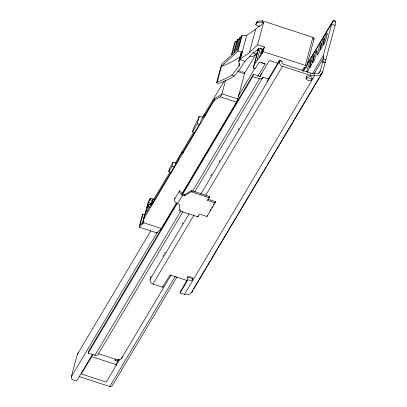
<?xml version="1.0" encoding="UTF-8"?>
<svg xmlns="http://www.w3.org/2000/svg" width="407" height="407" viewBox="0 0 407 407"><rect width="100%" height="100%" fill="white"/><g stroke="black" fill="none" stroke-linecap="round" stroke-linejoin="round"><path stroke-width="0.61" d="M318.717 73.601L320.34 70.869L322.817 61.477A7.138 0.773 -71.9 0 1 323.438 58.74L323.753 57.56L323.234 55.688L331.715 24.257A7.138 0.773 -71.9 0 0 332.092 22.746A8.837 1.018 -45.8 0 1 333.287 21.774A7.138 0.773 -71.9 0 0 333.297 20.548L307.193 63.975M320.172 76.028L322.771 71.663L325.244 62.271A7.138 0.773 -71.9 0 1 325.865 59.529L335.088 25.356A7.138 0.773 -71.9 0 0 335.724 21.342L333.145 20.35M92.547 354.212L76.633 380.962L72.99 379.772A2.427 2.172 30.7 0 1 71.271 376.913L77.371 354.293L150.793 230.861M183.002 211.62L98.489 353.703A2.997 2.681 30.7 0 1 94.989 355.26L88.243 353.057L88.848 350.824L176.938 202.732M139.504 225.768L142.44 214.901L142.954 214.031L144.709 214.606L145.355 213.512M142.954 214.031L139.932 225.234L143.905 221.352M142.323 223.448L144.709 214.606M176.618 202.93L161.391 228.525L156.899 232.921L139.362 227.192L143.834 222.822L143.625 219.129L148.372 201.592L150.437 198.117L154.212 199.354M150.605 204.752L148.982 204.228L148.296 206.771L146.317 210.098L145.111 214.56L152.62 201.943L152.096 203.876L178.561 159.386L179.075 157.473L182.346 151.984L183.425 152.335M150.437 198.117L150.01 199.7L148.387 202.432L147.003 207.555L148.982 204.228M118.371 359.569L117.425 361.162L114.993 360.368L115.161 359.747M117.425 361.162L118.223 359.483M170.93 172.354L168.773 171.647L169.805 167.821L173.082 162.312L176.317 163.37M168.773 171.647L172.049 166.137L173.082 162.312M122.181 356.476L121.886 357.56A3.999 3.577 30.7 0 1 117.17 359.803L98.489 353.703M182.346 151.984L181.827 153.897L200.646 122.258L201.165 120.345L204.431 114.85L205.51 115.201M192.582 290.522A6.853 6.136 30.7 0 1 184.503 294.368L180.184 292.959L187.5 280.667L169.963 274.934L162.652 287.23L152.94 284.061A3.999 3.577 30.7 0 1 150.102 279.344L150.921 276.317M194.597 132.565L192.44 131.863C193.885 126.297 197.263 121.556 199.277 116.234L203.057 117.465M215.079 202.854L207.662 200.427L207.982 199.247L215.4 201.668L215.079 202.854L206.954 216.514L199.537 214.087L197.909 216.819L179.838 210.918L179.228 204.355L177.477 203.78A3.999 3.577 30.7 0 1 174.639 199.069L174.959 197.873M192.44 131.863L197.242 123.789L199.277 116.234M204.431 114.85L203.917 116.763L214.672 98.677L221.84 94.215A2.569 0.28 -71.9 0 0 221.952 93.808L225.631 80.179M179.838 210.918L180.153 209.737M174.639 199.069L179.675 190.598A3.999 3.577 30.7 0 0 182.514 195.314L184.269 195.884L184.585 194.704L191.529 190.608L209.605 196.515L207.662 200.427M216.621 82.58L217.211 82.036A162.897 70.386 15.1 0 0 231.888 75.041A195.853 147.293 5.6 0 0 238.934 65.873A4.248 3.195 5.6 0 0 239.204 65.395C239.55 63.166 237.581 60.775 240.349 58.984L249.364 52.671L257.621 44.801L264.423 47.024L263.12 49.206L261.65 48.728A2.854 1.236 15.1 0 0 258.455 48.764L250.956 55.011L244.917 61.472A199.328 149.903 5.6 0 1 238.599 70.625A198.962 149.623 5.6 0 1 234.32 76.012A165.573 71.54 15.1 0 1 218.294 83.557L216.621 82.58L221.54 64.342L230.749 55.866A1.435 0.341 -68.2 0 0 231.614 54.136L234.854 42.089L235.505 41.489L237.205 41.748M217.211 82.036L221.433 66.377L237.876 51.246L242.16 35.368L246.632 35.526L255.693 29.212L259.035 26.028M162.652 287.23L162.953 286.111M143.625 219.129L214.179 100.524L214.672 98.677M184.269 195.884L191.214 191.789L191.529 190.608M235.505 41.489L231.848 55.047L233.603 53.434L237.261 39.876L237.897 39.291L239.087 39.469M237.897 39.291L234.239 52.849L235.582 51.613L239.24 38.055L240.288 37.088L241.478 37.271M240.288 37.088L236.63 50.646L237.968 49.415L241.631 35.857L242.16 35.368M238.848 61.371L241.163 52.788L242.394 51.404L237.876 51.246M239.016 61.06L241.285 52.64M246.632 35.526L240.303 58.984L242.394 51.404M197.909 216.819L198.229 215.639M238.934 65.873L239.565 63.538M239.204 65.395L239.53 64.189M180.184 292.959L180.789 290.725L187.149 280.031M187.098 278.159L187.398 277.04M255.8 24.598L257.097 22.416L262.118 22.095L263.614 22.583L259.539 26.475L256.603 25.514L255.8 24.598L256.135 23.357L257.433 21.169L262.454 20.854L312.891 37.332L314.163 38.431L306.598 66.478L305.703 67.979L304.044 67.44L302.121 70.67M257.097 22.416L257.433 21.169M249.364 52.671L255.693 29.212M182.122 193.676L236.543 102.188A2.569 0.28 -71.9 0 0 237.734 98.962L244.541 73.738A2.569 0.28 -71.9 0 0 244.561 72.482M206.954 216.514L207.27 215.334M259.539 26.475L259.758 25.646M192.491 279.924A2.854 1.231 15.1 0 0 189.006 277.655A2.854 1.231 15.1 0 0 187.881 279.548A2.854 1.231 15.1 0 0 192.491 279.924L192.791 278.805M262.118 22.095L262.454 20.854M257.621 44.801L263.614 22.583M249.354 56.364L252.426 56.614L256.736 54.116L258.18 48.759M265.171 64.006L259.234 62.068L255.352 68.595L253.215 68.045L258.374 48.926M253.215 68.045L258.786 48.392M254.334 64.891L257.026 60.363L260.317 48.174M182.509 194.587L252.722 76.552L253.327 74.313L260.266 76.536L261.386 73.275M257.026 60.363L259.559 57.463L261.859 48.926M261.579 53.632L262.571 49.964M261.762 53.755L263.034 49.044L261.884 53.795L259.559 57.463M261.884 53.795L263.187 51.608L264.423 47.024M281.903 60.989L279.477 60.195L278.881 62.413L279.853 60.775L282.28 61.569L282.066 62.373A1.43 1.277 30.7 0 0 283.079 64.057L311.014 73.184L315.288 73.275A4.284 3.836 30.7 0 0 320.34 70.869M200.748 194.205L279.853 60.775M306.598 66.478L305.321 65.374L312.891 37.332M305.703 67.979L306.033 66.758M306.191 78.358L306.695 76.491M279.634 61.579A3.999 3.577 30.7 0 0 282.473 66.295L310.409 75.422L311.014 73.184M311.584 80.118A2.854 1.231 15.1 0 0 308.104 77.849A2.854 1.231 15.1 0 0 306.975 79.741A2.854 1.231 15.1 0 0 311.584 80.118L312.088 78.256M310.409 75.422L313.853 75.244L314.458 73.006M221.84 94.215L221.713 94.521A2.62 0.88 -65 0 1 220.462 96.525M241.163 52.788L241.137 52.834A2.803 1.211 15.1 0 0 241.137 53.307M147.008 206.578L147.08 207.819M154.843 199.618L153.225 199.089L150.951 202.905A4.996 0.539 -71.9 0 0 150.381 205.906M153.79 199.338L170.004 172.08M175.193 163.355L193.808 132.077M202.432 117.562L224.16 81.034M244.358 73.565L255.728 54.452M257.026 52.274L258.318 50.097M71.271 376.913L157.321 232.249M238.176 96.322L255.062 67.933M182.138 193.986L253.327 74.313M88.243 353.057L177.31 203.327M177.477 203.78L182.514 195.314M257.692 76.572L265.298 63.797L261.655 62.607A2.427 2.172 30.7 0 1 260.973 62.271M93.055 354.314L81.359 373.977L106.242 382.107L119.566 359.712M259.788 76.653L269.403 60.49L277.696 63.202M94.989 355.26L180.805 210.999M192.506 191.326L259.468 78.755A2.997 2.681 30.7 0 0 262.968 77.193L268.991 79.162M194.704 191.951L262.968 77.193M162.932 256.125L163.578 255.031M164.555 253.398L165.201 252.304M182.082 223.926L182.733 222.833M210.653 175.895L211.625 174.262M219.093 161.706L219.744 160.617M238.248 129.507L238.899 128.414M266.814 81.481L267.791 79.843M268.442 78.749L279.477 60.195M150.102 279.344L189.062 213.853M152.94 284.061L194.058 214.932M205.759 195.258L282.473 66.295M208.954 197.609L209.605 196.515M114.993 360.368L115.624 359.31M91.661 356.659L115.71 364.519L118.305 360.149M121.413 358.572L171.149 274.964M209.87 210.958L210.846 209.32M211.823 207.682L212.474 206.588M213.446 204.95L214.097 203.856M214.748 202.762L215.4 201.668M313.568 39.433L314.163 38.431M79.141 376.516L109.773 386.523L175.366 276.251M176.994 276.958L112.632 385.159A2.427 2.172 30.7 0 1 109.773 386.523M302.976 71.062L305.25 67.247M303.22 71.276L305.494 67.46M306.792 65.278L332.092 22.746M312.52 73.698L323.234 55.688M314.341 73.387L323.753 57.56M184.503 294.368L314.687 75.514A6.853 6.136 30.7 0 0 322.771 71.663M193.559 288.884L205.571 268.691M206.222 267.597L207.194 265.959M207.845 264.871L210.439 260.5M211.091 259.412L236.085 217.384M236.737 216.295L237.708 214.657M238.36 213.563L249.074 195.553M249.725 194.465L263.36 171.54M264.006 170.452L266.605 166.081M267.257 164.993L292.251 122.965M292.903 121.876L293.874 120.238M294.526 119.144L305.24 101.134M305.886 100.046L319.52 77.121M191.768 292.262L321.957 73.402M214.179 100.524L220.116 96.815L236.543 102.188M333.297 20.548L335.724 21.342M331.715 24.257L335.088 25.356M323.438 58.74L325.865 59.529M322.817 61.477L325.244 62.271M322.731 62.012L325.162 62.8M263.187 51.608L305.321 65.374M313.853 75.244L314.687 75.514M239.316 70.772L241.066 71.342M242.231 71.724L243.976 72.293M237.551 71.454L244.541 73.738M252.722 76.552L259.468 78.755M221.952 93.808L237.734 98.962M197.242 123.789L199.399 124.496M172.049 166.137L174.206 166.845M191.214 191.789L209.284 197.695M184.585 194.704L182.829 194.129A2.64 2.366 30.7 0 1 180.957 191.015M150.01 199.7L152.167 200.407M148.387 202.432L151.083 203.312M148.296 206.771L149.918 207.3M146.317 210.098L147.934 210.628M143.824 222.787L161.391 228.525M252.808 52.635L256.736 54.116M239.916 59.468L244.917 61.472M231.888 75.041L234.32 76.012M144.119 217.287L144.185 218.462M306.853 72.192A6.349 0.687 -71.9 0 1 309.503 62.988A6.349 0.687 -71.9 0 1 310.714 62.78A6.349 0.687 -71.9 0 1 307.438 72.09M306.69 77.086A2.854 1.231 15.1 0 1 309.61 76.155A2.854 1.231 15.1 0 1 311.955 78.414M187.398 277.635A2.854 1.231 15.1 0 1 190.746 276.831A2.854 1.231 15.1 0 1 192.206 279.207M240.364 56.471A162.897 70.386 15.1 0 1 221.433 66.377M115.71 364.519A2.427 2.172 30.7 0 1 116.687 365.089M77.371 354.293A2.427 2.172 30.7 0 1 78.449 353.017M115.298 359.366A3.281 2.941 30.7 0 1 115.486 359.01M117.592 360.541A0.712 0.641 30.7 0 1 117.852 360.195M153.225 199.089A4.996 0.539 -71.9 0 1 151.77 203.576M151.511 204.228A4.996 0.539 -71.9 0 1 151.038 205.276M156.899 232.921A2.569 0.28 -71.9 0 1 156.792 232.662M139.362 227.192A2.569 0.28 -71.9 0 1 139.367 226.317M311.396 64.957A6.349 0.687 -71.9 0 0 313.843 55.611A6.349 0.687 -71.9 0 0 310.332 64.362A6.349 0.687 -71.9 0 0 311.396 64.957M314.321 60.038A6.349 0.687 -71.9 0 0 316.768 50.692A6.349 0.687 -71.9 0 0 313.263 59.442A6.349 0.687 -71.9 0 0 314.321 60.038M318.869 52.386A6.349 0.687 -71.9 0 0 321.321 43.04A6.349 0.687 -71.9 0 0 317.811 51.791A6.349 0.687 -71.9 0 0 318.869 52.386M321.795 47.471A6.349 0.687 -71.9 0 0 324.247 38.126A6.349 0.687 -71.9 0 0 320.736 46.876A6.349 0.687 -71.9 0 0 321.795 47.471M324.72 42.552A6.349 0.687 -71.9 0 0 327.172 33.206A6.349 0.687 -71.9 0 0 323.662 41.957A6.349 0.687 -71.9 0 0 324.72 42.552"/></g></svg>
